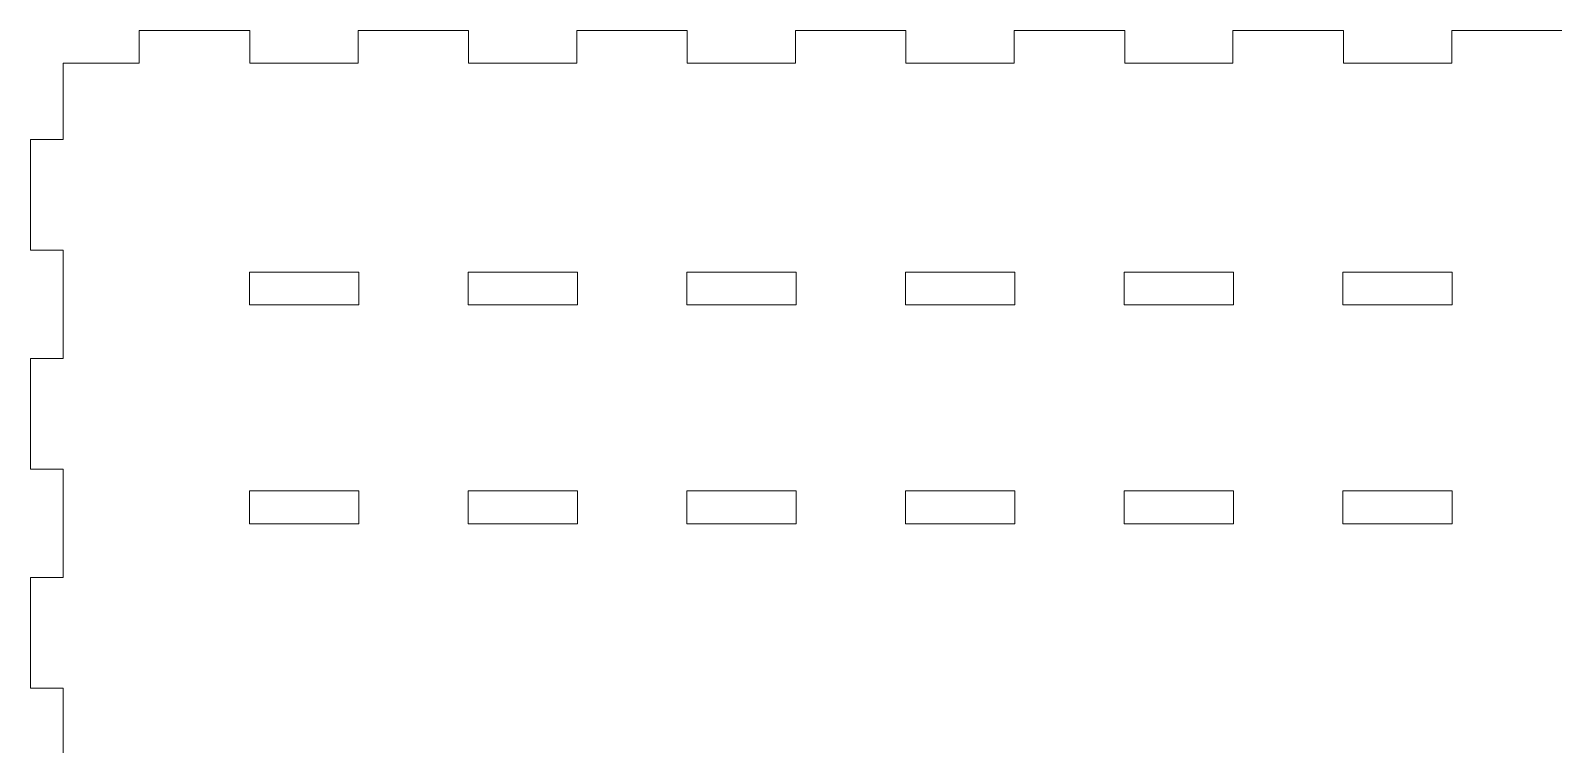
# Model space of a CAD drawing. Header units: centimetres. Extents: x -29.9 to 17.2, y -12.9 to 14.8.
# Drawn here: x -29.88 to -16.82, y 8.68 to 14.8 of the extents above; entities that cross this region are included whole.
import ezdxf

# ---------------------------------------------------------------- set-up
doc = ezdxf.new("R2010")
doc.units = ezdxf.units.CM
doc.header["$MEASUREMENT"] = 0
doc.layers.add('Katman 1', color=7, linetype='Continuous')

msp = doc.modelspace()

# ---------------------------------------------------------------- linework, layer by layer
at = {"layer": 'Katman 1', "color": 1, "lineweight": 9}
for points in [[(-28.00388, 12.44904), (-27.06638, 12.44904), (-27.06638, 12.73028), (-28.00388, 12.73028), (-28.00388, 12.44904)], [(-26.12888, 12.44904), (-25.19138, 12.44904), (-25.19138, 12.73028), (-26.12888, 12.73028), (-26.12888, 12.44904)], [(-24.25388, 12.44904), (-23.31638, 12.44904), (-23.31638, 12.73028), (-24.25388, 12.73028), (-24.25388, 12.44904)], [(-22.37888, 12.44904), (-21.44138, 12.44904), (-21.44138, 12.73028), (-22.37888, 12.73028), (-22.37888, 12.44904)], [(-20.50388, 12.44904), (-19.56638, 12.44904), (-19.56638, 12.73028), (-20.50388, 12.73028), (-20.50388, 12.44904)], [(-18.62888, 12.44904), (-17.69138, 12.44904), (-17.69138, 12.73028), (-18.62888, 12.73028), (-18.62888, 12.44904)], [(-28.00388, 10.57404), (-27.06638, 10.57404), (-27.06638, 10.85528), (-28.00388, 10.85528), (-28.00388, 10.57404)], [(-26.12888, 10.57404), (-25.19138, 10.57404), (-25.19138, 10.85528), (-26.12888, 10.85528), (-26.12888, 10.57404)], [(-24.25388, 10.57404), (-23.31638, 10.57404), (-23.31638, 10.85528), (-24.25388, 10.85528), (-24.25388, 10.57404)], [(-22.37888, 10.57404), (-21.44138, 10.57404), (-21.44138, 10.85528), (-22.37888, 10.85528), (-22.37888, 10.57404)], [(-20.50388, 10.57404), (-19.56638, 10.57404), (-19.56638, 10.85528), (-20.50388, 10.85528), (-20.50388, 10.57404)], [(-18.62888, 10.57404), (-17.69138, 10.57404), (-17.69138, 10.85528), (-18.62888, 10.85528), (-18.62888, 10.57404)]]:
    msp.add_lwpolyline(points, close=True, dxfattribs=at)
for points in [[(-28.94873, 14.80216), (-28.94873, 14.80216), (-28.00148, 14.80216), (-28.00148, 14.80216)], [(-28.94873, 14.80216), (-28.94873, 14.80216), (-28.94873, 14.52091), (-28.94873, 14.52091)], [(-28.00148, 14.80216), (-28.00148, 14.80216), (-28.00148, 14.52091), (-28.00148, 14.52091)], [(-27.07298, 14.80216), (-27.07298, 14.80216), (-26.12573, 14.80216), (-26.12573, 14.80216)], [(-27.07298, 14.80216), (-27.07298, 14.80216), (-27.07298, 14.52091), (-27.07298, 14.52091)], [(-26.12573, 14.80216), (-26.12573, 14.80216), (-26.12573, 14.52091), (-26.12573, 14.52091)], [(-25.19723, 14.80216), (-25.19723, 14.80216), (-24.24998, 14.80216), (-24.24998, 14.80216)], [(-25.19723, 14.80216), (-25.19723, 14.80216), (-25.19723, 14.52091), (-25.19723, 14.52091)], [(-24.24998, 14.80216), (-24.24998, 14.80216), (-24.24998, 14.52091), (-24.24998, 14.52091)], [(-23.32148, 14.80216), (-23.32148, 14.80216), (-22.37423, 14.80216), (-22.37423, 14.80216)], [(-23.32148, 14.80216), (-23.32148, 14.80216), (-23.32148, 14.52091), (-23.32148, 14.52091)], [(-22.37423, 14.80216), (-22.37423, 14.80216), (-22.37423, 14.52091), (-22.37423, 14.52091)], [(-21.44573, 14.80216), (-21.44573, 14.80216), (-20.49848, 14.80216), (-20.49848, 14.80216)], [(-21.44573, 14.80216), (-21.44573, 14.80216), (-21.44573, 14.52091), (-21.44573, 14.52091)], [(-20.49848, 14.80216), (-20.49848, 14.80216), (-20.49848, 14.52091), (-20.49848, 14.52091)], [(-19.56998, 14.80216), (-19.56998, 14.80216), (-18.62273, 14.80216), (-18.62273, 14.80216)], [(-19.56998, 14.80216), (-19.56998, 14.80216), (-19.56998, 14.52091), (-19.56998, 14.52091)], [(-18.62273, 14.80216), (-18.62273, 14.80216), (-18.62273, 14.52091), (-18.62273, 14.52091)], [(-17.69423, 14.80216), (-17.69423, 14.80216), (-16.74698, 14.80216), (-16.74698, 14.80216)], [(-17.69423, 14.80216), (-17.69423, 14.80216), (-17.69423, 14.52091), (-17.69423, 14.52091)], [(-29.60067, 13.86801), (-29.60067, 13.86801), (-29.60067, 14.52091), (-29.60067, 14.52091)], [(-29.60067, 14.52091), (-29.60067, 14.52091), (-28.94873, 14.52091), (-28.94873, 14.52091)], [(-28.00148, 14.52091), (-28.00148, 14.52091), (-27.07298, 14.52091), (-27.07298, 14.52091)], [(-26.12573, 14.52091), (-26.12573, 14.52091), (-25.19723, 14.52091), (-25.19723, 14.52091)], [(-24.24998, 14.52091), (-24.24998, 14.52091), (-23.32148, 14.52091), (-23.32148, 14.52091)], [(-22.37423, 14.52091), (-22.37423, 14.52091), (-21.44573, 14.52091), (-21.44573, 14.52091)], [(-20.49848, 14.52091), (-20.49848, 14.52091), (-19.56998, 14.52091), (-19.56998, 14.52091)], [(-18.62273, 14.52091), (-18.62273, 14.52091), (-17.69423, 14.52091), (-17.69423, 14.52091)], [(-29.60067, 13.86801), (-29.60067, 13.86801), (-29.88192, 13.86801), (-29.88192, 13.86801)], [(-29.88192, 12.91979), (-29.88192, 12.91979), (-29.88192, 13.868), (-29.88192, 13.868)], [(-29.60067, 12.91979), (-29.60067, 12.91979), (-29.88192, 12.91979), (-29.88192, 12.91979)], [(-29.60067, 11.99033), (-29.60067, 11.99033), (-29.60067, 12.91979), (-29.60067, 12.91979)], [(-29.60067, 11.99033), (-29.60067, 11.99033), (-29.88192, 11.99033), (-29.88192, 11.99033)], [(-29.88192, 11.04212), (-29.88192, 11.04212), (-29.88192, 11.99033), (-29.88192, 11.99033)], [(-29.60067, 11.04212), (-29.60067, 11.04212), (-29.88192, 11.04212), (-29.88192, 11.04212)], [(-29.60067, 10.11265), (-29.60067, 10.11265), (-29.60067, 11.04211), (-29.60067, 11.04211)], [(-29.60067, 10.11265), (-29.60067, 10.11265), (-29.88192, 10.11265), (-29.88192, 10.11265)], [(-29.88192, 9.16444), (-29.88192, 9.16444), (-29.88192, 10.11265), (-29.88192, 10.11265)], [(-29.60067, 9.16444), (-29.60067, 9.16444), (-29.88192, 9.16444), (-29.88192, 9.16444)], [(-29.60067, 8.51153), (-29.60067, 8.51153), (-29.60067, 9.16443), (-29.60067, 9.16443)]]:
    msp.add_open_spline(points, degree=3, dxfattribs=at)

doc.saveas('drawing.dxf')
